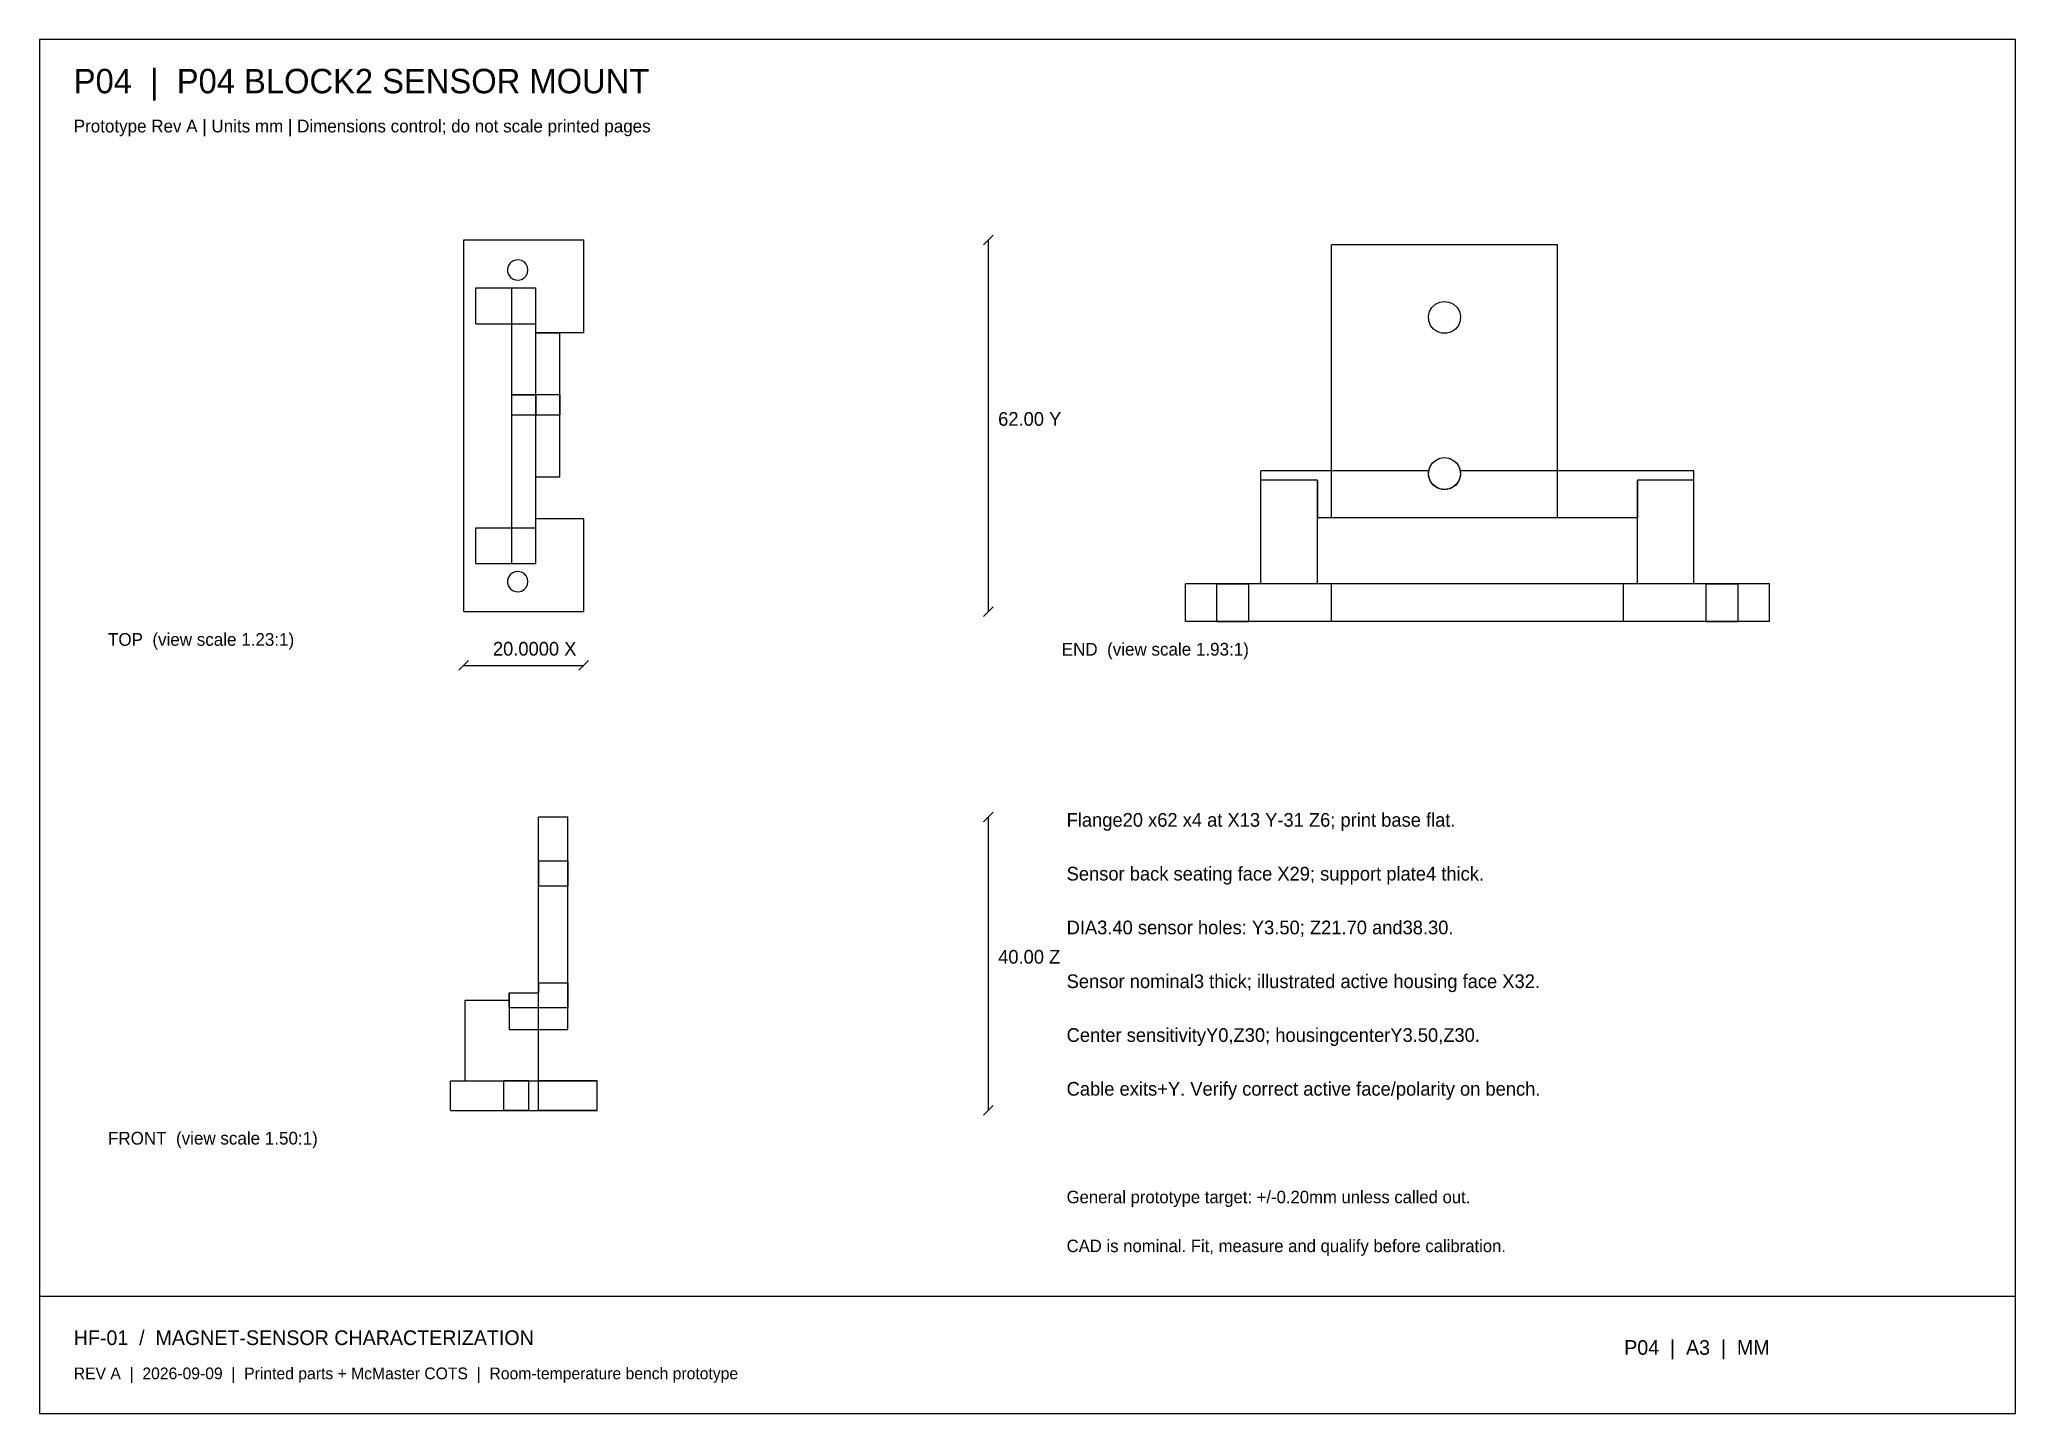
# Model space of a CAD drawing. Header units: millimetres. Extents: x 8 to 412, y 8 to 289.
import ezdxf

# ---------------------------------------------------------------- set-up
doc = ezdxf.new("R2010")
doc.units = ezdxf.units.MM
for name, color, linetype in [('DIM', 4, 'Continuous'), ('HIDDEN', 8, 'Continuous'), ('OUTLINE', 7, 'Continuous'), ('TEXT', 7, 'Continuous')]:
    doc.layers.add(name, color=color, linetype=linetype)

msp = doc.modelspace()

# ---------------------------------------------------------------- linework, layer by layer
at = {"layer": 'DIM'}
for points in [[(201, 247), (203, 249)], [(202, 172), (202, 248)], [(201, 171), (203, 173)], [(93.74, 160), (95.74, 162)], [(118.26, 160), (120.26, 162)], [(94.74, 161), (119.26, 161)], [(201, 129), (203, 131)], [(202, 70), (202, 130)], [(201, 69), (203, 71)]]:
    msp.add_lwpolyline(points, dxfattribs=at)
at = {"layer": 'HIDDEN'}
for points in [[(94.74, 172), (94.74, 248)], [(94.74, 248), (119.26, 248)], [(119.26, 229), (119.26, 248)], [(318.36, 247), (272.16, 247)], [(272.16, 191.17), (272.16, 247)], [(318.36, 191.17), (318.36, 247)], [(107.86, 241.87), (107.77, 242.49), (107.5, 243.04), (107.07, 243.5), (106.54, 243.81), (105.93, 243.95), (105.31, 243.9), (104.73, 243.68), (104.25, 243.29), (103.9, 242.78), (103.71, 242.18), (103.71, 241.56), (103.9, 240.97), (104.25, 240.45), (104.73, 240.07), (105.31, 239.84), (105.93, 239.79), (106.54, 239.93), (107.07, 240.24), (107.5, 240.7), (107.77, 241.26), (107.86, 241.87)], [(97.19, 230.84), (97.19, 238.19)], [(97.19, 238.19), (109.45, 238.19)], [(104.55, 230.84), (104.55, 238.19)], [(109.45, 230.84), (109.45, 238.19)], [(295.26, 235.45), (296.23, 235.3), (297.11, 234.88), (297.82, 234.22), (298.31, 233.37), (298.53, 232.42), (298.45, 231.45), (298.1, 230.54), (297.49, 229.78), (296.68, 229.23), (295.75, 228.94), (294.77, 228.94), (293.84, 229.23), (293.04, 229.78), (292.43, 230.54), (292.07, 231.45), (292, 232.42), (292.22, 233.37), (292.7, 234.22), (293.42, 234.88), (294.3, 235.3), (295.26, 235.45)], [(97.19, 230.84), (109.45, 230.84)], [(104.55, 189.16), (104.55, 230.84)], [(104.55, 230.84), (109.45, 230.84)], [(109.45, 229), (109.45, 230.84)], [(119.26, 229), (109.45, 229)], [(109.45, 191), (109.45, 229)], [(109.45, 191), (109.45, 229)], [(114.35, 229), (109.45, 229)], [(109.45, 216.34), (109.45, 229)], [(109.45, 229), (114.35, 229)], [(114.35, 199.58), (114.35, 229)], [(104.55, 216.34), (104.55, 216.35), (104.55, 216.35), (104.55, 216.35), (104.55, 216.36), (104.55, 216.36), (104.55, 216.36), (104.55, 216.37), (104.55, 216.37), (104.55, 216.37), (104.55, 216.37), (104.55, 216.37), (104.55, 216.37), (104.55, 216.37), (104.55, 216.37)], [(104.55, 216.37), (104.55, 216.37), (104.55, 216.37), (104.55, 216.37), (104.55, 216.37), (104.55, 216.37), (104.55, 216.37), (104.55, 216.37), (104.55, 216.36), (104.55, 216.36), (104.55, 216.36), (104.55, 216.35), (104.55, 216.35), (104.55, 216.35), (104.55, 216.34)], [(104.55, 216.37), (114.35, 216.37)], [(109.45, 212.21), (109.45, 212.26), (109.45, 212.41), (109.45, 212.66), (109.45, 212.99), (109.45, 213.39), (109.45, 213.83), (109.45, 214.29), (109.45, 214.75), (109.45, 215.19), (109.45, 215.59), (109.45, 215.92), (109.45, 216.17), (109.45, 216.32), (109.45, 216.37)], [(109.45, 216.37), (109.45, 216.36), (109.45, 216.32), (109.45, 216.26), (109.45, 216.17), (109.45, 216.05), (109.45, 215.92), (109.45, 215.76), (109.45, 215.59), (109.45, 215.4), (109.45, 215.19), (109.45, 214.98), (109.45, 214.75), (109.45, 214.52), (109.45, 214.29)], [(109.45, 216.37), (114.35, 216.37)], [(109.45, 216.34), (109.45, 216.29), (109.45, 216.23), (109.45, 216.14), (109.45, 216.04), (109.45, 215.92), (109.45, 215.78), (109.45, 215.63), (109.45, 215.46), (109.45, 215.29), (109.45, 215.1), (109.45, 214.9), (109.45, 214.7), (109.45, 214.5), (109.45, 214.29)], [(109.45, 214.29), (109.45, 214.08), (109.45, 213.88), (109.45, 213.68), (109.45, 213.48), (109.45, 213.3), (109.45, 213.12), (109.45, 212.95), (109.45, 212.8), (109.45, 212.66), (109.45, 212.54), (109.45, 212.44), (109.45, 212.35), (109.45, 212.29), (109.45, 212.24)], [(109.45, 214.29), (109.45, 214.06), (109.45, 213.83), (109.45, 213.6), (109.45, 213.39), (109.45, 213.18), (109.45, 212.99), (109.45, 212.82), (109.45, 212.66), (109.45, 212.53), (109.45, 212.41), (109.45, 212.32), (109.45, 212.26), (109.45, 212.22), (109.45, 212.21)], [(114.35, 212.21), (114.35, 212.26), (114.35, 212.41), (114.35, 212.66), (114.35, 212.99), (114.35, 213.39), (114.35, 213.83), (114.35, 214.29), (114.35, 214.75), (114.35, 215.19), (114.35, 215.59), (114.35, 215.92), (114.35, 216.17), (114.35, 216.32), (114.35, 216.37)], [(114.35, 216.37), (114.35, 216.36), (114.35, 216.32), (114.35, 216.26), (114.35, 216.17), (114.35, 216.05), (114.35, 215.92), (114.35, 215.76), (114.35, 215.59), (114.35, 215.4), (114.35, 215.19), (114.35, 214.98), (114.35, 214.75), (114.35, 214.52), (114.35, 214.29)], [(114.35, 212.21), (114.35, 212.26), (114.35, 212.41), (114.35, 212.66), (114.35, 212.99), (114.35, 213.39), (114.35, 213.83), (114.35, 214.29), (114.35, 214.75), (114.35, 215.19), (114.35, 215.59), (114.35, 215.92), (114.35, 216.17), (114.35, 216.32), (114.35, 216.37)], [(114.35, 216.37), (114.35, 216.36), (114.35, 216.32), (114.35, 216.26), (114.35, 216.17), (114.35, 216.05), (114.35, 215.92), (114.35, 215.76), (114.35, 215.59), (114.35, 215.4), (114.35, 215.19), (114.35, 214.98), (114.35, 214.75), (114.35, 214.52), (114.35, 214.29)], [(114.35, 214.29), (114.35, 214.06), (114.35, 213.83), (114.35, 213.6), (114.35, 213.39), (114.35, 213.18), (114.35, 212.99), (114.35, 212.82), (114.35, 212.66), (114.35, 212.53), (114.35, 212.41), (114.35, 212.32), (114.35, 212.26), (114.35, 212.22), (114.35, 212.21)], [(114.35, 214.29), (114.35, 214.06), (114.35, 213.83), (114.35, 213.6), (114.35, 213.39), (114.35, 213.18), (114.35, 212.99), (114.35, 212.82), (114.35, 212.66), (114.35, 212.53), (114.35, 212.41), (114.35, 212.32), (114.35, 212.26), (114.35, 212.22), (114.35, 212.21)], [(104.55, 212.24), (104.55, 212.23), (104.55, 212.23), (104.55, 212.23), (104.55, 212.22), (104.55, 212.22), (104.55, 212.22), (104.55, 212.21), (104.55, 212.21), (104.55, 212.21), (104.55, 212.21), (104.55, 212.21), (104.55, 212.21), (104.55, 212.21), (104.55, 212.21)], [(104.55, 212.21), (104.55, 212.21), (104.55, 212.21), (104.55, 212.21), (104.55, 212.21), (104.55, 212.21), (104.55, 212.21), (104.55, 212.21), (104.55, 212.22), (104.55, 212.22), (104.55, 212.22), (104.55, 212.23), (104.55, 212.23), (104.55, 212.23), (104.55, 212.24)], [(104.55, 212.21), (114.35, 212.21)], [(109.45, 199.58), (109.45, 212.24)], [(109.45, 212.21), (114.35, 212.21)], [(295.26, 203.5), (296.23, 203.35), (297.11, 202.93), (297.82, 202.26), (298.31, 201.42), (298.53, 200.47), (298.45, 199.49), (298.1, 198.59), (297.49, 197.82), (296.68, 197.27), (295.75, 196.99), (294.77, 196.99), (293.84, 197.27), (293.04, 197.82), (292.43, 198.59), (292.07, 199.49), (292, 200.47), (292.22, 201.42), (292.7, 202.26), (293.42, 202.93), (294.3, 203.35), (295.26, 203.5)], [(109.45, 189.16), (109.45, 199.58)], [(109.45, 199.58), (114.35, 199.58)], [(257.73, 177.7), (257.73, 200.8)], [(272.16, 200.8), (257.73, 200.8)], [(269.27, 198.88), (257.73, 198.88)], [(269.27, 198.88), (269.27, 191.17)], [(292.04, 200.8), (272.16, 200.8)], [(272.16, 191.17), (272.16, 200.8)], [(318.36, 200.8), (298.48, 200.8)], [(346.27, 200.8), (318.36, 200.8)], [(318.36, 191.17), (318.36, 200.8)], [(334.73, 198.88), (334.73, 191.17)], [(346.27, 198.88), (334.73, 198.88)], [(346.27, 177.7), (346.27, 200.8)], [(119.26, 191), (109.45, 191)], [(119.26, 172), (119.26, 191)], [(272.16, 191.17), (269.27, 191.17)], [(269.27, 177.7), (269.27, 191.17)], [(318.36, 191.17), (272.16, 191.17)], [(334.73, 191.17), (318.36, 191.17)], [(334.73, 177.7), (334.73, 191.17)], [(97.19, 181.81), (97.19, 189.16)], [(97.19, 189.16), (109.45, 189.16)], [(104.55, 189.16), (109.45, 189.16)], [(104.55, 181.81), (104.55, 189.16)], [(109.45, 181.81), (109.45, 189.16)], [(97.19, 181.81), (109.45, 181.81)], [(107.86, 178.13), (107.77, 178.74), (107.5, 179.3), (107.07, 179.76), (106.54, 180.07), (105.93, 180.21), (105.31, 180.16), (104.73, 179.93), (104.25, 179.55), (103.9, 179.03), (103.71, 178.44), (103.71, 177.82), (103.9, 177.22), (104.25, 176.71), (104.73, 176.32), (105.31, 176.1), (105.93, 176.05), (106.54, 176.19), (107.07, 176.5), (107.5, 176.96), (107.77, 177.51), (107.86, 178.13)], [(272.16, 177.7), (242.32, 177.7)], [(242.32, 170), (242.32, 177.7)], [(251.95, 177.7), (251.58, 177.7), (251.22, 177.7), (250.87, 177.7), (250.53, 177.7), (250.21, 177.7), (249.91, 177.7), (249.64, 177.7), (249.39, 177.7), (249.18, 177.7), (249, 177.7), (248.86, 177.7), (248.76, 177.7), (248.7, 177.7), (248.68, 177.7)], [(248.68, 177.7), (248.76, 177.7), (249, 177.7), (249.39, 177.7), (249.91, 177.7), (250.53, 177.7), (251.22, 177.7), (251.95, 177.7), (252.68, 177.7), (253.37, 177.7), (253.99, 177.7), (254.51, 177.7), (254.9, 177.7), (255.14, 177.7), (255.22, 177.7)], [(248.68, 170), (248.68, 177.7)], [(255.22, 177.7), (255.2, 177.7), (255.14, 177.7), (255.04, 177.7), (254.9, 177.7), (254.72, 177.7), (254.51, 177.7), (254.26, 177.7), (253.99, 177.7), (253.69, 177.7), (253.37, 177.7), (253.03, 177.7), (252.68, 177.7), (252.32, 177.7), (251.95, 177.7)], [(255.22, 170), (255.22, 177.7)], [(269.27, 177.7), (257.73, 177.7)], [(269.27, 177.7), (257.73, 177.7)], [(331.84, 177.7), (272.16, 177.7)], [(272.16, 170), (272.16, 177.7)], [(272.16, 170), (272.16, 177.7)], [(331.84, 170), (331.84, 177.7)], [(331.84, 170), (331.84, 177.7)], [(361.68, 177.7), (331.84, 177.7)], [(346.27, 177.7), (334.73, 177.7)], [(346.27, 177.7), (334.73, 177.7)], [(352.05, 177.7), (351.68, 177.7), (351.32, 177.7), (350.97, 177.7), (350.63, 177.7), (350.31, 177.7), (350.01, 177.7), (349.74, 177.7), (349.49, 177.7), (349.28, 177.7), (349.1, 177.7), (348.96, 177.7), (348.86, 177.7), (348.8, 177.7), (348.78, 177.7)], [(348.78, 177.7), (348.86, 177.7), (349.1, 177.7), (349.49, 177.7), (350.01, 177.7), (350.63, 177.7), (351.32, 177.7), (352.05, 177.7), (352.78, 177.7), (353.47, 177.7), (354.09, 177.7), (354.61, 177.7), (355, 177.7), (355.24, 177.7), (355.32, 177.7)], [(348.78, 170), (348.78, 177.7)], [(355.32, 177.7), (355.3, 177.7), (355.24, 177.7), (355.14, 177.7), (355, 177.7), (354.82, 177.7), (354.61, 177.7), (354.36, 177.7), (354.09, 177.7), (353.79, 177.7), (353.47, 177.7), (353.13, 177.7), (352.78, 177.7), (352.42, 177.7), (352.05, 177.7)], [(355.32, 170), (355.32, 177.7)], [(361.68, 170), (361.68, 177.7)], [(94.74, 172), (119.26, 172)], [(272.16, 170), (242.32, 170)], [(251.95, 170), (251.58, 170), (251.22, 170), (250.87, 170), (250.53, 170), (250.21, 170), (249.91, 170), (249.64, 170), (249.39, 170), (249.18, 170), (249, 170), (248.86, 170), (248.76, 170), (248.7, 170), (248.68, 170)], [(248.68, 170), (248.76, 170), (249, 170), (249.39, 170), (249.91, 170), (250.53, 170), (251.22, 170), (251.95, 170), (252.68, 170), (253.37, 170), (253.99, 170), (254.51, 170), (254.9, 170), (255.14, 170), (255.22, 170)], [(255.22, 170), (255.2, 170), (255.14, 170), (255.04, 170), (254.9, 170), (254.72, 170), (254.51, 170), (254.26, 170), (253.99, 170), (253.69, 170), (253.37, 170), (253.03, 170), (252.68, 170), (252.32, 170), (251.95, 170)], [(331.84, 170), (272.16, 170)], [(361.68, 170), (331.84, 170)], [(352.05, 170), (351.68, 170), (351.32, 170), (350.97, 170), (350.63, 170), (350.31, 170), (350.01, 170), (349.74, 170), (349.49, 170), (349.28, 170), (349.1, 170), (348.96, 170), (348.86, 170), (348.8, 170), (348.78, 170)], [(348.78, 170), (348.86, 170), (349.1, 170), (349.49, 170), (350.01, 170), (350.63, 170), (351.32, 170), (352.05, 170), (352.78, 170), (353.47, 170), (354.09, 170), (354.61, 170), (355, 170), (355.24, 170), (355.32, 170)], [(355.32, 170), (355.3, 170), (355.24, 170), (355.14, 170), (355, 170), (354.82, 170), (354.61, 170), (354.36, 170), (354.09, 170), (353.79, 170), (353.47, 170), (353.13, 170), (352.78, 170), (352.42, 170), (352.05, 170)], [(110, 130), (116, 130)], [(110, 94), (110, 130)], [(116, 86.5), (116, 130)], [(110, 121), (116, 121)], [(110, 121), (110, 120.94), (110, 120.75), (110, 120.44), (110, 120.04), (110, 119.56), (110, 119.02), (110, 118.45), (110, 117.88), (110, 117.34), (110, 116.86), (110, 116.46), (110, 116.15), (110, 115.96), (110, 115.9)], [(110, 115.9), (110, 115.96), (110, 116.15), (110, 116.46), (110, 116.86), (110, 117.34), (110, 117.88), (110, 118.45), (110, 119.02), (110, 119.56), (110, 120.04), (110, 120.44), (110, 120.75), (110, 120.94), (110, 121)], [(116, 121), (116, 120.94), (116, 120.75), (116, 120.44), (116, 120.04), (116, 119.56), (116, 119.02), (116, 118.45), (116, 117.88), (116, 117.34), (116, 116.86), (116, 116.46), (116, 116.15), (116, 115.96), (116, 115.9)], [(116, 115.9), (116, 115.96), (116, 116.15), (116, 116.46), (116, 116.86), (116, 117.34), (116, 117.88), (116, 118.45), (116, 119.02), (116, 119.56), (116, 120.04), (116, 120.44), (116, 120.75), (116, 120.94), (116, 121)], [(110, 115.9), (116, 115.9)], [(104, 92.5), (104, 94)], [(104, 94), (110, 94)], [(104, 94), (110, 94)], [(104, 91), (104, 91.02), (104, 91.08), (104, 91.18), (104, 91.31), (104, 91.48), (104, 91.68), (104, 91.91), (104, 92.17), (104, 92.45), (104, 92.74), (104, 93.05), (104, 93.37), (104, 93.68), (104, 94)], [(104, 94), (110, 94)], [(110, 96.1), (116, 96.1)], [(110, 94), (110, 94.25), (110, 94.49), (110, 94.72), (110, 94.94), (110, 95.14), (110, 95.33), (110, 95.51), (110, 95.66), (110, 95.79), (110, 95.9), (110, 95.99), (110, 96.05), (110, 96.09), (110, 96.1)], [(110, 96.1), (110, 96.09), (110, 96.05), (110, 95.99), (110, 95.9), (110, 95.79), (110, 95.66), (110, 95.51), (110, 95.33), (110, 95.14), (110, 94.94), (110, 94.72), (110, 94.49), (110, 94.25), (110, 94)], [(110, 76), (110, 94)], [(110, 86.5), (110, 94)], [(110, 86.5), (110, 94)], [(116, 96.1), (116, 96.04), (116, 95.85), (116, 95.54), (116, 95.14), (116, 94.66), (116, 94.12), (116, 93.55), (116, 92.98), (116, 92.44), (116, 91.96), (116, 91.56), (116, 91.25), (116, 91.06), (116, 91)], [(116, 91), (116, 91.06), (116, 91.25), (116, 91.56), (116, 91.96), (116, 92.44), (116, 92.98), (116, 93.55), (116, 94.12), (116, 94.66), (116, 95.14), (116, 95.54), (116, 95.85), (116, 96.04), (116, 96.1)], [(95, 76), (95, 92.5)], [(95, 92.5), (104, 92.5)], [(95, 92.5), (104, 92.5)], [(95, 92.5), (104, 92.5)], [(95, 76), (95, 92.5)], [(95, 76), (95, 92.5)], [(104, 92.5), (104, 92.31), (104, 92.14), (104, 91.97), (104, 91.81), (104, 91.66), (104, 91.53), (104, 91.41), (104, 91.3), (104, 91.21), (104, 91.14), (104, 91.08), (104, 91.03), (104, 91.01), (104, 91)], [(104, 92.5), (104, 86.5)], [(104, 92.5), (104, 86.5)], [(104, 91), (116, 91)], [(104, 86.5), (110, 86.5)], [(104, 86.5), (110, 86.5)], [(110, 86.5), (116, 86.5)], [(110, 76), (110, 86.5)], [(110, 76), (110, 86.5)], [(92, 70), (92, 76)], [(92, 76), (122, 76)], [(95, 76), (110, 76)], [(95, 76), (110, 76)], [(95, 76), (110, 76)], [(95, 76), (110, 76)], [(108.05, 76), (107.99, 76), (107.8, 76), (107.49, 76), (107.09, 76), (106.61, 76), (106.07, 76), (105.5, 76), (104.93, 76), (104.39, 76), (103.91, 76), (103.51, 76), (103.2, 76), (103.01, 76), (102.95, 76)], [(102.95, 76), (103.01, 76), (103.2, 76), (103.51, 76), (103.91, 76), (104.39, 76), (104.93, 76), (105.5, 76), (106.07, 76), (106.61, 76), (107.09, 76), (107.49, 76), (107.8, 76), (107.99, 76), (108.05, 76)], [(108.05, 76), (107.99, 76), (107.8, 76), (107.49, 76), (107.09, 76), (106.61, 76), (106.07, 76), (105.5, 76), (104.93, 76), (104.39, 76), (103.91, 76), (103.51, 76), (103.2, 76), (103.01, 76), (102.95, 76)], [(102.95, 76), (103.01, 76), (103.2, 76), (103.51, 76), (103.91, 76), (104.39, 76), (104.93, 76), (105.5, 76), (106.07, 76), (106.61, 76), (107.09, 76), (107.49, 76), (107.8, 76), (107.99, 76), (108.05, 76)], [(102.95, 70), (102.95, 76)], [(102.95, 70), (102.95, 76)], [(108.05, 70), (108.05, 76)], [(108.05, 70), (108.05, 76)], [(122, 76), (110, 76)], [(110, 70), (110, 76)], [(110, 70), (110, 76)], [(122, 76), (110, 76)], [(122, 70), (122, 76)], [(122, 70), (122, 76)], [(122, 70), (122, 76)], [(92, 70), (122, 70)], [(108.05, 70), (107.99, 70), (107.8, 70), (107.49, 70), (107.09, 70), (106.61, 70), (106.07, 70), (105.5, 70), (104.93, 70), (104.39, 70), (103.91, 70), (103.51, 70), (103.2, 70), (103.01, 70), (102.95, 70)], [(102.95, 70), (103.01, 70), (103.2, 70), (103.51, 70), (103.91, 70), (104.39, 70), (104.93, 70), (105.5, 70), (106.07, 70), (106.61, 70), (107.09, 70), (107.49, 70), (107.8, 70), (107.99, 70), (108.05, 70)], [(108.05, 70), (107.99, 70), (107.8, 70), (107.49, 70), (107.09, 70), (106.61, 70), (106.07, 70), (105.5, 70), (104.93, 70), (104.39, 70), (103.91, 70), (103.51, 70), (103.2, 70), (103.01, 70), (102.95, 70)], [(102.95, 70), (103.01, 70), (103.2, 70), (103.51, 70), (103.91, 70), (104.39, 70), (104.93, 70), (105.5, 70), (106.07, 70), (106.61, 70), (107.09, 70), (107.49, 70), (107.8, 70), (107.99, 70), (108.05, 70)], [(122, 70), (110, 70)], [(122, 70), (110, 70)]]:
    msp.add_lwpolyline(points, dxfattribs=at)
at = {"layer": 'OUTLINE'}
for points in [[(8, 8), (412, 8), (412, 289), (8, 289), (8, 8)], [(94.74, 172), (94.74, 248)], [(94.74, 248), (119.26, 248)], [(119.26, 229), (119.26, 248)], [(272.16, 200.8), (272.16, 247)], [(318.36, 247), (272.16, 247)], [(318.36, 200.8), (318.36, 247)], [(107.86, 241.87), (107.77, 242.49), (107.5, 243.04), (107.07, 243.5), (106.54, 243.81), (105.93, 243.95), (105.31, 243.9), (104.73, 243.68), (104.25, 243.29), (103.9, 242.78), (103.71, 242.18), (103.71, 241.56), (103.9, 240.97), (104.25, 240.45), (104.73, 240.07), (105.31, 239.84), (105.93, 239.79), (106.54, 239.93), (107.07, 240.24), (107.5, 240.7), (107.77, 241.26), (107.86, 241.87)], [(97.19, 238.19), (104.55, 238.19)], [(97.19, 230.84), (97.19, 238.19)], [(104.55, 238.19), (109.45, 238.19)], [(104.55, 216.34), (104.55, 238.19)], [(109.45, 229), (109.45, 238.19)], [(295.26, 235.45), (296.23, 235.3), (297.11, 234.88), (297.82, 234.22), (298.31, 233.37), (298.53, 232.42), (298.45, 231.45), (298.1, 230.54), (297.49, 229.78), (296.68, 229.23), (295.75, 228.94), (294.77, 228.94), (293.84, 229.23), (293.04, 229.78), (292.43, 230.54), (292.07, 231.45), (292, 232.42), (292.22, 233.37), (292.7, 234.22), (293.42, 234.88), (294.3, 235.3), (295.26, 235.45)], [(97.19, 230.84), (104.55, 230.84)], [(109.45, 229), (114.35, 229)], [(109.45, 199.58), (109.45, 229)], [(119.26, 229), (114.35, 229)], [(114.35, 199.58), (114.35, 229)], [(104.55, 216.34), (109.45, 216.34)], [(104.55, 212.24), (104.55, 212.35), (104.55, 212.54), (104.55, 212.8), (104.55, 213.12), (104.55, 213.48), (104.55, 213.88), (104.55, 214.29), (104.55, 214.7), (104.55, 215.1), (104.55, 215.46), (104.55, 215.78), (104.55, 216.04), (104.55, 216.23), (104.55, 216.34)], [(104.55, 212.24), (109.45, 212.24)], [(104.55, 181.81), (104.55, 212.24)], [(292.04, 200.8), (292.32, 201.66), (292.83, 202.42), (293.53, 203), (294.36, 203.37), (295.26, 203.5)], [(295.26, 203.5), (296.16, 203.37), (296.99, 203), (297.69, 202.42), (298.2, 201.66), (298.48, 200.8)], [(109.45, 181.81), (109.45, 199.58)], [(109.45, 199.58), (114.35, 199.58)], [(257.73, 198.88), (257.73, 200.8)], [(292.04, 200.8), (257.73, 200.8)], [(257.73, 177.7), (257.73, 198.88)], [(269.27, 198.88), (257.73, 198.88)], [(269.27, 177.7), (269.27, 198.88)], [(298.48, 200.8), (298.51, 199.85), (298.27, 198.93), (297.77, 198.12), (297.06, 197.49), (296.2, 197.09), (295.26, 196.95), (294.32, 197.09), (293.46, 197.49), (292.75, 198.12), (292.26, 198.93), (292.01, 199.85), (292.04, 200.8)], [(346.27, 200.8), (298.48, 200.8)], [(346.27, 198.88), (334.73, 198.88)], [(334.73, 177.7), (334.73, 198.88)], [(346.27, 198.88), (346.27, 200.8)], [(346.27, 177.7), (346.27, 198.88)], [(119.26, 191), (109.45, 191)], [(119.26, 172), (119.26, 191)], [(334.73, 191.17), (269.27, 191.17)], [(97.19, 189.16), (104.55, 189.16)], [(97.19, 181.81), (97.19, 189.16)], [(97.19, 181.81), (104.55, 181.81)], [(104.55, 181.81), (109.45, 181.81)], [(107.86, 178.13), (107.77, 178.74), (107.5, 179.3), (107.07, 179.76), (106.54, 180.07), (105.93, 180.21), (105.31, 180.16), (104.73, 179.93), (104.25, 179.55), (103.9, 179.03), (103.71, 178.44), (103.71, 177.82), (103.9, 177.22), (104.25, 176.71), (104.73, 176.32), (105.31, 176.1), (105.93, 176.05), (106.54, 176.19), (107.07, 176.5), (107.5, 176.96), (107.77, 177.51), (107.86, 178.13)], [(361.68, 177.7), (242.32, 177.7)], [(242.32, 170), (242.32, 177.7)], [(361.68, 170), (361.68, 177.7)], [(94.74, 172), (119.26, 172)], [(361.68, 170), (242.32, 170)], [(110, 130), (116, 130)], [(110, 94), (110, 130)], [(116, 86.5), (116, 130)], [(104, 94), (104, 93.89), (104, 93.78), (104, 93.67), (104, 93.56), (104, 93.45), (104, 93.34), (104, 93.24), (104, 93.13), (104, 93.02), (104, 92.91), (104, 92.81), (104, 92.7), (104, 92.6), (104, 92.5)], [(104, 94), (110, 94)], [(104, 92.5), (104, 94)], [(110, 76), (110, 94)], [(95, 92.5), (104, 92.5)], [(95, 76), (95, 92.5)], [(110, 86.5), (116, 86.5)], [(92, 70), (92, 76)], [(92, 76), (122, 76)], [(122, 70), (122, 76)], [(92, 70), (122, 70)], [(8, 32), (412, 32)]]:
    msp.add_lwpolyline(points, dxfattribs=at)

# ---------------------------------------------------------------- texts
at = {"layer": 'DIM'}
for s, p in [('62.00 Y', (204, 210)), ('20.0000 X', (100.7, 163)), ('40.00 Z', (204, 100))]:
    msp.add_text(s, height=2.8, dxfattribs=at).set_placement(p)
at = {"layer": 'TEXT'}
for s, height, p in [('P04  |  P04 BLOCK2 SENSOR MOUNT', 5, (15, 278)), ('Prototype Rev A | Units mm | Dimensions control; do not scale printed pages', 2.6, (15, 270)), ('TOP  (view scale 1.23:1)', 2.6, (22, 165)), ('END  (view scale 1.93:1)', 2.6, (217, 163)), ('Flange20 x62 x4 at X13 Y-31 Z6; print base flat.', 2.8, (218, 128)), ('Sensor back seating face X29; support plate4 thick.', 2.8, (218, 117)), ('DIA3.40 sensor holes: Y3.50; Z21.70 and38.30.', 2.8, (218, 106)), ('Sensor nominal3 thick; illustrated active housing face X32.', 2.8, (218, 95)), ('Center sensitivityY0,Z30; housingcenterY3.50,Z30.', 2.8, (218, 84)), ('Cable exits+Y. Verify correct active face/polarity on bench.', 2.8, (218, 73)), ('FRONT  (view scale 1.50:1)', 2.6, (22, 63)), ('General prototype target: +/-0.20mm unless called out.', 2.55, (218, 51)), ('CAD is nominal. Fit, measure and qualify before calibration.', 2.55, (218, 41)), ('HF-01  /  MAGNET-SENSOR CHARACTERIZATION', 3, (15, 22)), ('P04  |  A3  |  MM', 3, (332, 20)), ('REV A  |  2026-09-09  |  Printed parts + McMaster COTS  |  Room-temperature bench prototype', 2.4, (15, 15))]:
    msp.add_text(s, height=height, dxfattribs=at).set_placement(p)

doc.saveas('drawing.dxf')
